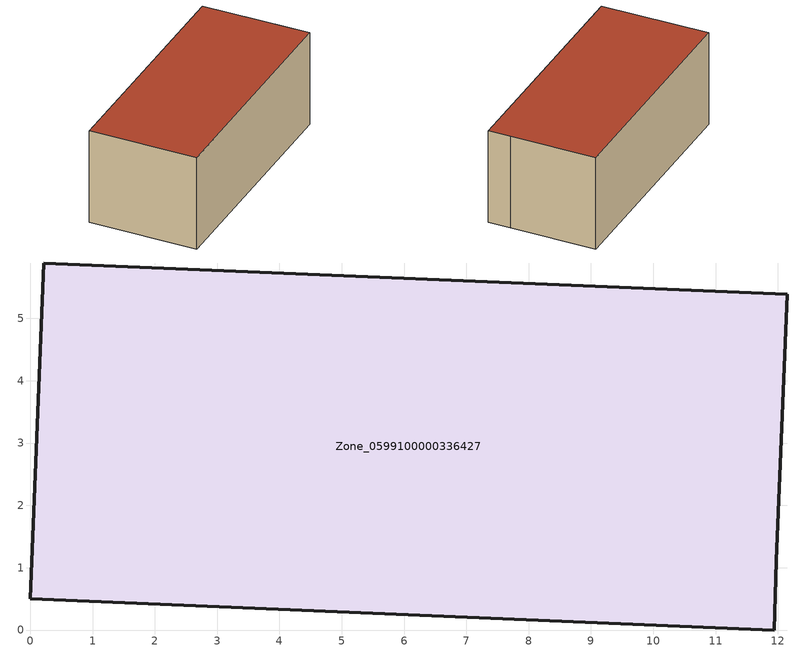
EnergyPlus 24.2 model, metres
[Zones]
Zone_0599100000336427
 floor ground (C_G): 0,0.5 0.22,5.89 12.15,5.39 11.97,1.11 11.94,0 z1.62
 wall outside (C_F): 0.22,5.89 0,0.5 11.94,0 11.97,1.11 12.15,5.39 0.22,5.89 z1.62:6.48
 roof outside (C_R): 12.15,5.39 0.22,5.89 0,0.5 11.94,0 11.97,1.11 z6.48
[BUILDING]
Pand.0599100000336427: North Axis=0; Terrain=City; Loads Convergence Tolerance Value=0.04; Temperature Convergence Tolerance Value=0.4; Solar Distribution=FullExterior; Maximum Number of Warmup Days=25; Minimum Number of Warmup Days=1
[Site:Location]
Rotterdam.The.Hague.AP_ZH_NLD Design_Conditions: Latitude=51.96; Longitude=4.45; Time Zone=1; Elevation=-4.5
[SITE:GROUNDTEMPERATURE:BUILDINGSURFACE]
18, 18, 18, 18, 18, 18, 18, 18, 18, 18, 18, 18
[MATERIAL] Thermal Absorptance=0.9; Solar Absorptance=0.7; Visible Absorptance=0.7
Name | Roughness | Thickness | Conductivity | Density | Specific Heat
G.TI.1975-1991 | MediumSmooth | 0.15 | 0.288461 | 540 | 1210
F.TI.1975-1991 | Rough | 0.3 | 0.230769 | 1920 | 840
R.TI.1975-1991 | MediumRough | 0.2 | 0.153846 | 1500 | 1000
[CONSTRUCTION]
C_G: G.TI.1975-1991
C_F: F.TI.1975-1991
C_R: R.TI.1975-1991
[ZONE]
Zone_0599100000336427: Type=1; Multiplier=1; Ceiling Height=Autocalculate; Volume=Autocalculate; Floor Area=autocalculate; Part of Total Floor Area=Yes
[ZONEINFILTRATION:DESIGNFLOWRATE]
Infil_Zone_0599100000336427: Zone or ZoneList or Space or SpaceList=Zone_0599100000336427; Schedule=AlwaysOn; Design Flow Rate Calculation Method=Flow/Area; Flow Rate per Floor Area=0.003; Constant Term Coefficient=1; Temperature Term Coefficient=0; Velocity Term Coefficient=0; Velocity Squared Term Coefficient=0
[HVACTEMPLATE:ZONE:IDEALLOADSAIRSYSTEM]
Zone_0599100000336427: Maximum Heating Supply Air Temperature=50; Minimum Cooling Supply Air Temperature=13; Maximum Heating Supply Air Humidity Ratio=0.0156; Minimum Cooling Supply Air Humidity Ratio=0.0077; Heating Limit=NoLimit; Cooling Limit=NoLimit; Dehumidification Control Type=ConstantSensibleHeatRatio; Cooling Sensible Heat Ratio=0.7; Dehumidification Setpoint=60; Humidification Control Type=None; Humidification Setpoint=30; Outdoor Air Method=None; Outdoor Air Flow Rate per Person=0.00944; Outdoor Air Flow Rate per Zone Floor Area=0; Outdoor Air Flow Rate per Zone=0; Demand Controlled Ventilation Type=None; Outdoor Air Economizer Type=NoEconomizer; Heat Recovery Type=None; Sensible Heat Recovery Effectiveness=0.7; Latent Heat Recovery Effectiveness=0.65
[ZONECONTROL:THERMOSTAT]
ThermostatControl_Zone_0599100000336427: Zone or ZoneList=Zone_0599100000336427; Control Type Schedule=DualSetpointControlType; Control 1=Thermostat_Zone_0599100000336427; Temperature Difference Between Cutout And Setpoint=0
[THERMOSTATSETPOINT:DUALSETPOINT]
Thermostat_Zone_0599100000336427: Heating Setpoint Temperature Schedule=HeatingSetpoint_Zone_0599100000336427; Cooling Setpoint Temperature Schedule=CoolingSetpoint_Zone_0599100000336427
[SCHEDULE:COMPACT]
HeatingSetpoint_Zone_0599100000336427: Through: 12/31, For: AllDays, Until: 24:00, 21
CoolingSetpoint_Zone_0599100000336427: Through: 12/31, For: AllDays, Until: 24:00, 24
DualSetpointControlType: Through: 12/31, For: AllDays, Until: 24:00, 4
AlwaysOn: Through: 12/31, For: AllDays, Until: 24:00, 1
